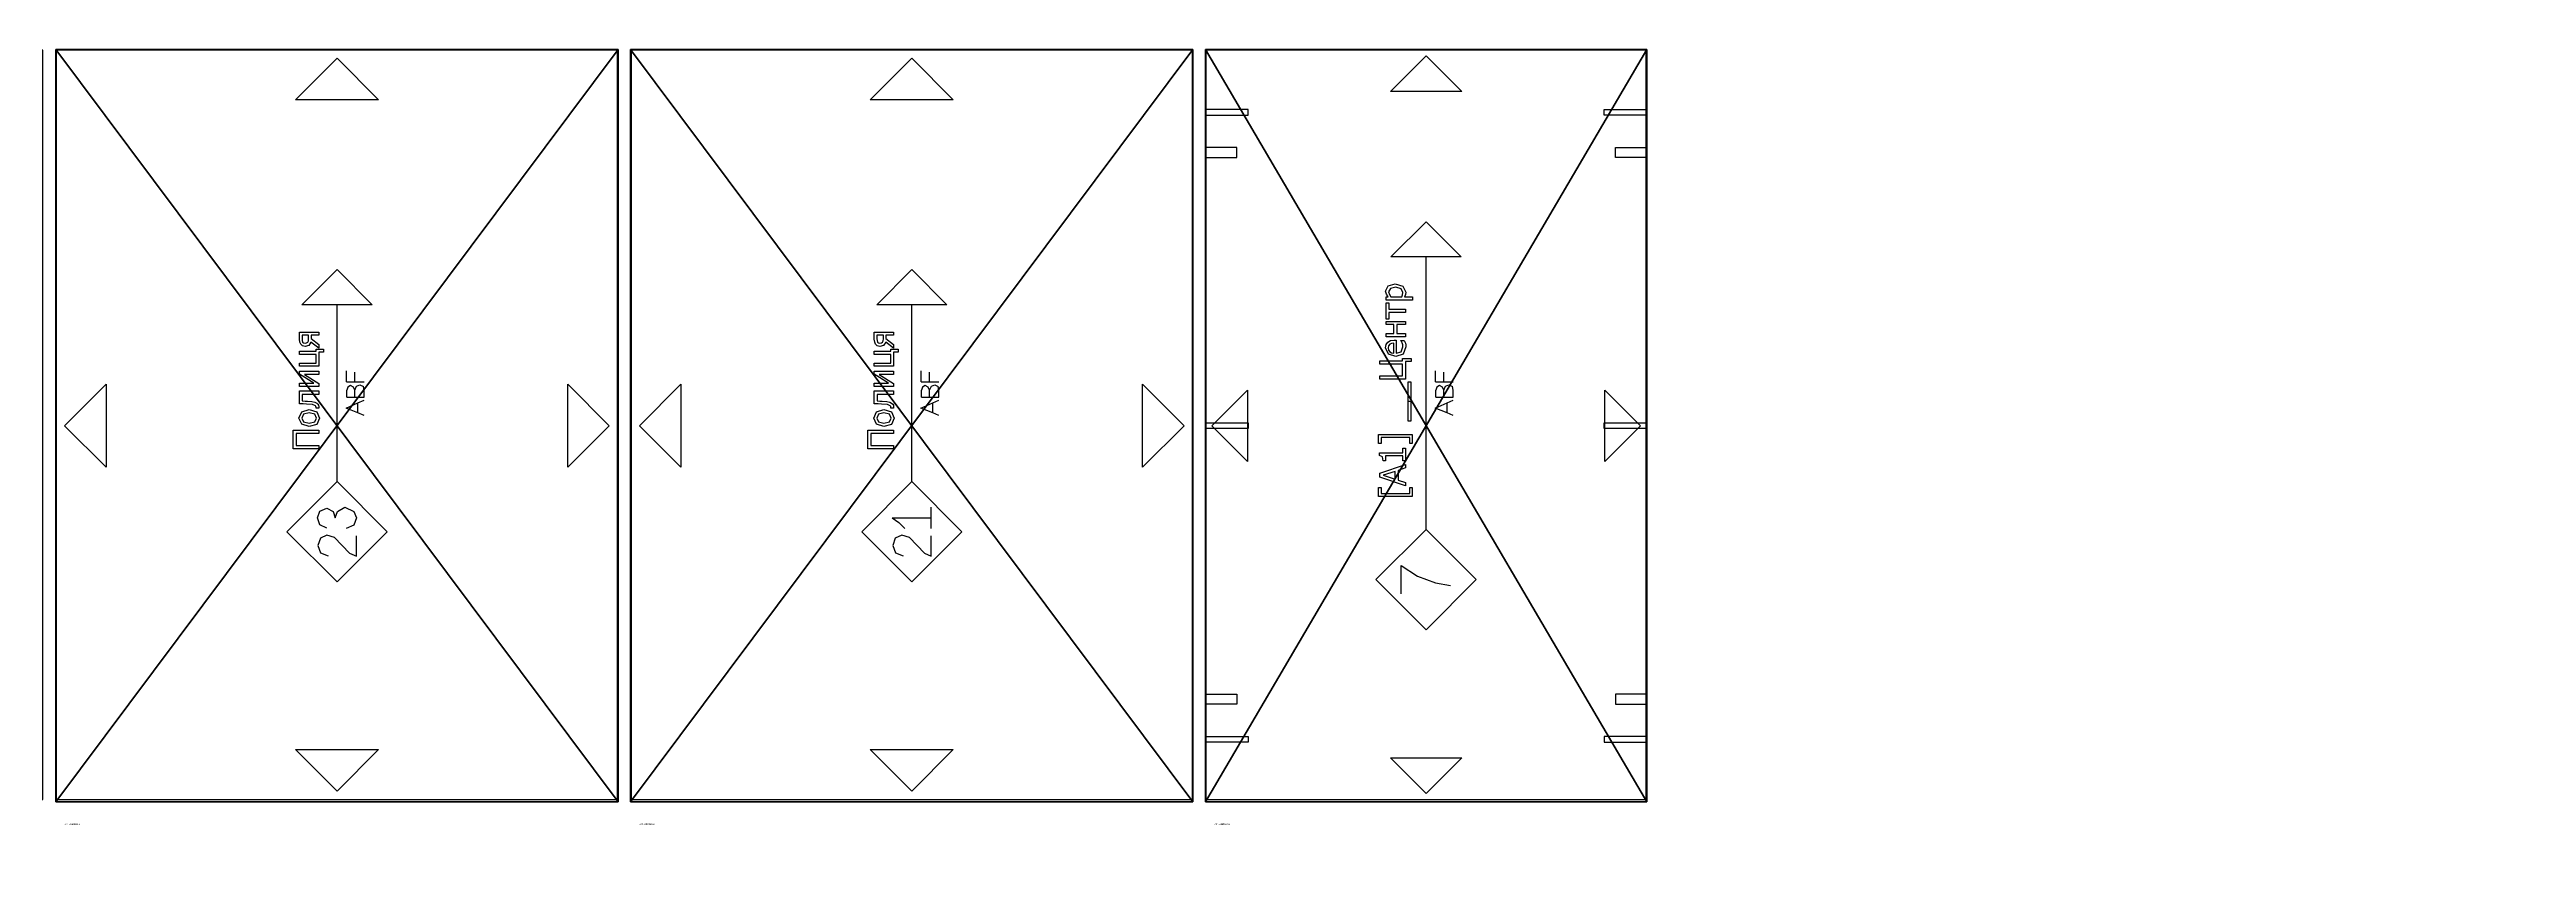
# Model space of a CAD drawing. Header units: millimetres. Extents: x -51759 to 2111, y -2740 to 2097.
# Drawn here: x -6528 to -4552, y -36 to 600 of the extents above; entities that cross this region are included whole.
import ezdxf

# ---------------------------------------------------------------- set-up
doc = ezdxf.new("R2010")
doc.units = ezdxf.units.MM
doc.header["$LTSCALE"] = 25.4
doc.layers.get('0').update_dxf_attribs({"true_color": 0xffffff})
for name, color, linetype, true_color in [('ABF_cuttingLines', 134, 'Continuous', 0x009987), ('ABF_edgeBanding', 252, 'Continuous', 0x777799), ('ABF_Label', 190, 'Continuous', 0x9900ff), ('DSIDE-4.5', 190, 'Continuous', 0x9900ff), ('DSIDE-8', 22, 'Continuous', 0xcc4400), ('Dside4.5', 134, 'Continuous', 0x009987)]:
    doc.layers.add(name, color=color, linetype=linetype, true_color=true_color)

# ---------------------------------------------------------------- blocks, each defined once
blk = doc.blocks.new('Group356#1')
at = {"layer": 'DSIDE-4.5', "color": 0, "extrusion": (0, 1, -4.99939e-16)}
blk.add_circle((0, -9), 2.25, dxfattribs=at)
at = {"layer": 'DSIDE-8', "color": 0, "extrusion": (0, 1, -4.99939e-16)}
blk.add_circle((-32, -9), 4, dxfattribs=at)
blk = doc.blocks.new('Group357#1')
at = {"layer": 'DSIDE-4.5', "color": 0}
blk.add_polyline3d([(2.25, 0, 0), (2.25, 34, 0), (-2.25, 34, 0), (-2.25, 0, 0), (2.25, 0, 0)], close=True, dxfattribs=at)
at = {"layer": 'DSIDE-8', "color": 0}
blk.add_polyline3d([(36, 0, 0), (36, 25, 0), (28, 25, 0), (28, 0, 0), (36, 0, 0)], close=True, dxfattribs=at)
blk = doc.blocks.new('Group360#1')
at = {"layer": 'DSIDE-4.5', "color": 0, "extrusion": (0, 1, -4.99939e-16)}
blk.add_circle((0, -9), 2.25, dxfattribs=at)
at = {"layer": 'DSIDE-8', "color": 0, "extrusion": (0, 1, -4.99939e-16)}
blk.add_circle((32, -9), 4, dxfattribs=at)
blk = doc.blocks.new('Group361#1')
at = {"layer": 'DSIDE-4.5', "color": 0}
blk.add_polyline3d([(-2.25, 0, 0), (-2.25, 34, 0), (2.25, 34, 0), (2.25, 0, 0), (-2.25, 0, 0)], close=True, dxfattribs=at)
at = {"layer": 'DSIDE-8', "color": 0}
blk.add_polyline3d([(-36, 0, 0), (-36, 25, 0), (-28, 25, 0), (-28, 0, 0), (-36, 0, 0)], close=True, dxfattribs=at)
blk = doc.blocks.new('Group364#1')
at = {"layer": 'DSIDE-4.5', "color": 0, "extrusion": (0, -1, 4.99939e-16)}
blk.add_circle((0, -9), 2.25, dxfattribs=at)
at = {"layer": 'DSIDE-8', "color": 0, "extrusion": (0, -1, 4.99939e-16)}
blk.add_circle((32, -9), 4, dxfattribs=at)
blk = doc.blocks.new('Group365#1')
at = {"layer": 'DSIDE-4.5', "color": 0}
blk.add_polyline3d([(2.25, 0, 0), (2.25, -34, 0), (-2.25, -34, 0), (-2.25, 0, 0), (2.25, 0, 0)], close=True, dxfattribs=at)
at = {"layer": 'DSIDE-8', "color": 0}
blk.add_polyline3d([(36, 0, 0), (36, -25, 0), (28, -25, 0), (28, 0, 0), (36, 0, 0)], close=True, dxfattribs=at)
blk = doc.blocks.new('Group368#1')
at = {"layer": 'DSIDE-4.5', "color": 0, "extrusion": (0, -1, 4.99939e-16)}
blk.add_circle((0, -9), 2.25, dxfattribs=at)
at = {"layer": 'DSIDE-8', "color": 0, "extrusion": (0, -1, 4.99939e-16)}
blk.add_circle((-32, -9), 4, dxfattribs=at)
blk = doc.blocks.new('Group369#1')
at = {"layer": 'DSIDE-4.5', "color": 0}
blk.add_polyline3d([(-2.25, 0, 0), (-2.25, -34, 0), (2.25, -34, 0), (2.25, 0, 0), (-2.25, 0, 0)], close=True, dxfattribs=at)
at = {"layer": 'DSIDE-8', "color": 0}
blk.add_polyline3d([(-36, 0, 0), (-36, -25, 0), (-28, -25, 0), (-28, 0, 0), (-36, 0, 0)], close=True, dxfattribs=at)
blk = doc.blocks.new('Group367#2')
at = {"layer": 'Dside4.5', "color": 0, "extrusion": (0, -1, 0)}
blk.add_circle((0, -9), 2.25, dxfattribs=at)
blk = doc.blocks.new('Group368#2')
at = {"layer": 'Dside4.5', "color": 0}
blk.add_polyline3d([(-2.25, 0, 0), (-2.25, 34, 0), (2.25, 34, 0), (2.25, 0, 0), (-2.25, 0, 0)], close=True, dxfattribs=at)
blk = doc.blocks.new('Group370#1')
at = {"layer": 'Dside4.5', "color": 0, "extrusion": (0, 1, 0)}
blk.add_circle((0, -9), 2.25, dxfattribs=at)
blk = doc.blocks.new('Group371#1')
at = {"layer": 'Dside4.5', "color": 0}
blk.add_polyline3d([(2.25, 0, 0), (2.25, -34, 0), (-2.25, -34, 0), (-2.25, 0, 0), (2.25, 0, 0)], close=True, dxfattribs=at)
blk = doc.blocks.new('Group612#1')
at = {"layer": 'ABF_Label', "color": 0}
for p, q in [((-85.1, 12.7), (-70.8, 12.7)), ((-70.8, 12.7), (-76.1, 4.3)), ((-35.8, 7), (-35.8, 24.1)), ((-35.8, 24.1), (-31.3, 24.1)), ((-31.3, 22.8), (-34.3, 22.8)), ((-34.3, 22.8), (-34.3, 8.3)), ((-31.3, 24.1), (-31.3, 22.8)), ((-30.5, 10.5), (-26.1, 23.5)), ((-27.6, 14.1), (-28.8, 10.5)), ((-22.6, 14.1), (-27.6, 14.1)), ((-25.1, 21.7), (-27.1, 15.6)), ((-27.1, 15.6), (-23.1, 15.6)), ((-26.1, 23.5), (-24, 23.5)), ((-23.1, 15.6), (-25.1, 21.7)), ((-24, 23.5), (-19.6, 10.5)), ((-21.4, 10.5), (-22.6, 14.1)), ((-17.7, 21.7), (-15.7, 22.1)), ((-17.7, 20.5), (-17.7, 21.7)), ((-15.3, 20.5), (-17.7, 20.5)), ((-15.7, 22.1), (-15, 23.6)), ((-15.3, 11.8), (-15.3, 20.5)), ((-15, 23.6), (-13.7, 23.6)), ((-13.7, 23.6), (-13.7, 11.8)), ((-9, 22.8), (-9, 24.1)), ((-9, 24.1), (-4.5, 24.1)), ((-6, 22.8), (-9, 22.8)), ((-6, 8.3), (-6, 22.8)), ((-4.5, 24.1), (-4.5, 7)), ((23.5, 10.5), (23.5, 23.5)), ((23.5, 23.5), (25.2, 23.5)), ((25.2, 23.5), (25.2, 12)), ((31.1, 12), (31.1, 23.5)), ((31.1, 23.5), (32.9, 23.5)), ((32.9, 23.5), (32.9, 12)), ((35, 15.3), (36.2, 19.1)), ((36.3, 11.6), (35, 15.3)), ((36.2, 19.1), (39.5, 20.5)), ((36.9, 17.5), (36.7, 16.4)), ((36.7, 16.4), (41.8, 16.4)), ((43.4, 15.2), (36.7, 15.2)), ((36.7, 15.2), (37.5, 12.6)), ((37.5, 18.4), (36.9, 17.5)), ((38.3, 19), (37.5, 18.4)), ((37.5, 12.6), (39.9, 11.7)), ((39.4, 19.2), (38.3, 19)), ((40.5, 19), (39.4, 19.2)), ((39.5, 20.5), (41.1, 20.3)), ((41.3, 18.4), (40.5, 19)), ((41.1, 20.3), (42.3, 19.4)), ((41.7, 17.6), (41.3, 18.4)), ((41.8, 16.4), (41.7, 17.6)), ((42.3, 19.4), (43.1, 18.1)), ((42.6, 12.5), (43.1, 12.9)), ((43.1, 18.1), (43.4, 16.1)), ((43.1, 12.9), (43.2, 12.9)), ((43.2, 12.9), (43.2, 11.1)), ((43.4, 16.1), (43.4, 15.2)), ((45.1, 10.5), (45.1, 20.2)), ((45.1, 20.2), (46.7, 20.2)), ((46.7, 20.2), (46.7, 16.3)), ((46.7, 16.3), (51.2, 16.3)), ((51.2, 14.9), (46.7, 14.9)), ((46.7, 14.9), (46.7, 10.5)), ((51.2, 16.3), (51.2, 20.2)), ((51.2, 20.2), (52.8, 20.2)), ((51.2, 10.5), (51.2, 14.9)), ((52.8, 20.2), (52.8, 10.5)), ((54, 18.8), (54, 20.2)), ((54, 20.2), (62.3, 20.2)), ((57.4, 18.8), (54, 18.8)), ((57.4, 10.5), (57.4, 18.8)), ((62.3, 18.8), (59, 18.8)), ((59, 18.8), (59, 10.5)), ((62.3, 20.2), (62.3, 18.8)), ((63.6, 6.9), (63.6, 20.2)), ((63.6, 20.2), (65.2, 20.2)), ((65.2, 20.2), (65.2, 19.2)), ((65.2, 19.2), (66.6, 20.1)), ((66.5, 18.6), (65.2, 17.8)), ((65.2, 17.8), (65.2, 12.3)), ((67.8, 19), (66.5, 18.6)), ((66.6, 20.1), (68.2, 20.5)), ((67.4, 11.8), (69.4, 12.7)), ((69.5, 18), (67.8, 19)), ((68.2, 20.5), (70.8, 19.2)), ((69.4, 12.7), (70.1, 15.4)), ((70.1, 15.4), (69.5, 18)), ((71.8, 15.6), (70.6, 11.7)), ((70.8, 19.2), (71.8, 15.6)), ((-76.1, 4.3), (-79.5, -4.7)), ((-52.5, 0), (85.6, 0)), ((-31.3, 7), (-35.8, 7)), ((-34.3, 8.3), (-31.3, 8.3)), ((-31.3, 8.3), (-31.3, 7)), ((-28.8, 10.5), (-30.5, 10.5)), ((-19.6, 10.5), (-21.4, 10.5)), ((-17.7, 10.5), (-17.7, 11.8)), ((-17.7, 11.8), (-15.3, 11.8)), ((-11.3, 10.5), (-17.7, 10.5)), ((-13.7, 11.8), (-11.3, 11.8)), ((-11.3, 11.8), (-11.3, 10.5)), ((-9, 7), (-9, 8.3)), ((-9, 8.3), (-6, 8.3)), ((-4.5, 7), (-9, 7)), ((2.4, 7.8), (2.4, 9)), ((2.4, 9), (12.2, 9)), ((12.2, 7.8), (2.4, 7.8)), ((12.2, 9), (12.5, 9)), ((12.2, 7.8), (12.2, 9)), ((12.2, 9), (22.3, 9)), ((12.5, 7.8), (12.2, 7.8)), ((22.3, 7.8), (12.2, 7.8)), ((12.5, 9), (12.5, 7.8)), ((22.3, 9), (22.3, 7.8)), ((32.5, 10.5), (23.5, 10.5)), ((25.2, 12), (31.1, 12)), ((32.5, 7.5), (32.5, 10.5)), ((34.1, 7.5), (32.5, 7.5)), ((32.9, 12), (34.1, 12)), ((34.1, 12), (34.1, 7.5)), ((39.9, 10.2), (36.3, 11.6)), ((39.9, 11.7), (40.9, 11.8)), ((40.9, 10.3), (39.9, 10.2)), ((40.9, 11.8), (41.9, 12.1)), ((41.8, 10.5), (40.9, 10.3)), ((42.5, 10.8), (41.8, 10.5)), ((41.9, 12.1), (42.6, 12.5)), ((43.2, 11.1), (42.5, 10.8)), ((46.7, 10.5), (45.1, 10.5)), ((52.8, 10.5), (51.2, 10.5)), ((59, 10.5), (57.4, 10.5)), ((65.2, 6.9), (63.6, 6.9)), ((65.2, 12.3), (66.3, 11.9)), ((66.4, 10.4), (65.2, 11)), ((65.2, 11), (65.2, 6.9)), ((66.3, 11.9), (67.4, 11.8)), ((67.6, 10.3), (66.4, 10.4)), ((70.6, 11.7), (67.6, 10.3)), ((-79.5, -4.7), (-80.9, -12.4)), ((5.2, -13.7), (6.5, -10.6)), ((6.5, -10.6), (8.9, -4.6)), ((6.5, -10.6), (11.6, -10.6)), ((8.9, -4.6), (11.6, -10.6)), ((11.6, -10.6), (13, -13.7)), ((14.5, -4.9), (18, -4.9)), ((14.5, -4.9), (14.5, -9)), ((14.5, -9), (14.5, -13.7)), ((14.5, -9), (18, -9)), ((19.5, -5.4), (18, -4.9)), ((18, -9), (19.6, -8.3)), ((18, -9), (20, -9.9)), ((20.3, -6.8), (19.5, -5.4)), ((19.6, -8.3), (20.3, -6.8)), ((20.7, -11.6), (19.8, -13.4)), ((20, -9.9), (20.7, -11.6)), ((22.3, -4.8), (22.3, -9)), ((22.3, -4.8), (27.8, -4.8)), ((22.3, -9), (27.1, -9)), ((22.3, -9), (22.3, -13.7)), ((14.5, -13.7), (18, -13.7)), ((18, -13.7), (19.8, -13.4))]:
    blk.add_line(p, q, dxfattribs=at)
for points in [[(-52.5, 0, 0), (-77.9, -25.4, 0), (-103.3, 0, 0), (-77.9, 25.4, 0), (-52.5, 0, 0)], [(85.6, 17.8, 0), (103.3, 0, 0), (85.6, -17.8, 0), (85.6, 17.8, 0)]]:
    blk.add_polyline3d(points, close=True, dxfattribs=at)
blk = doc.blocks.new('Group687#2')
at = {"layer": 'ABF_cuttingLines', "color": 0}
blk.add_polyline3d([(-2115.4, 635.6, 0), (-2466.6, 635.6, 0), (-2466.6, 38, 0), (-2115.4, 38, 0), (-2115.4, 635.6, 0)], close=True, dxfattribs=at)
blk = doc.blocks.new('Group688#1')
at = {"layer": 'ABF_edgeBanding', "color": 0}
for points in [[(-2291, 630.9, 0), (-2262.6, 602.5, 0), (-2319.4, 602.5, 0), (-2291, 630.9, 0)], [(-2461.9, 336, 0), (-2433.5, 364.4, 0), (-2433.5, 307.6, 0), (-2461.9, 336, 0)], [(-2120.1, 336, 0), (-2148.5, 307.6, 0), (-2148.5, 364.4, 0), (-2120.1, 336, 0)], [(-2291, 42.7, 0), (-2319.4, 71.1, 0), (-2262.6, 71.1, 0), (-2291, 42.7, 0)]]:
    blk.add_polyline3d(points, close=True, dxfattribs=at)
blk = doc.blocks.new('_____#32')
at = {"color": 0}
for p, q in [((-2467, 636), (-2467, 36)), ((-2115, 636), (-2467, 636)), ((-2115, 636, 18), (-2467, 636, 18)), ((-2467, 636, 18), (-2467, 36, 18)), ((-2115, 636), (-2467, 636)), ((-2467, 636), (-2467, 636, 18)), ((-2115, 636, 18), (-2467, 636, 18)), ((-2467, 636), (-2467, 36)), ((-2467, 636, 18), (-2467, 36, 18)), ((-2467, 636), (-2467, 636, 18)), ((-2115, 36), (-2115, 636)), ((-2115, 36, 18), (-2115, 636, 18)), ((-2115, 36), (-2115, 636)), ((-2115, 636), (-2115, 636, 18)), ((-2115, 36, 18), (-2115, 636, 18)), ((-2115, 636), (-2115, 636, 18)), ((-2467, 36), (-2115, 36)), ((-2467, 36, 18), (-2115, 36, 18)), ((-2467, 36), (-2467, 36, 18)), ((-2467, 36), (-2115, 36)), ((-2467, 36, 18), (-2115, 36, 18)), ((-2467, 36), (-2467, 36, 18)), ((-2115, 36), (-2115, 36, 18)), ((-2115, 36), (-2115, 36, 18))]:
    blk.add_line(p, q, dxfattribs=at)
ref = blk.add_blockref('Group368#1', (-2467, 586, 18), dxfattribs=dict(at, rotation=90))
ref.add_attrib('Skp_GroupInstanceName', '_ABF_sideDrill', (0, 0), dxfattribs={"height": 1})
ref = blk.add_blockref('Group369#1', (-2467, 586, 18), dxfattribs=dict(at, rotation=90))
ref.add_attrib('Skp_GroupInstanceName', '_ABF_sideDrillDepth', (0, 0), dxfattribs={"height": 1})
ref = blk.add_blockref('Group361#1', (-2115, 586, 18), dxfattribs=dict(at, rotation=90))
ref.add_attrib('Skp_GroupInstanceName', '_ABF_sideDrillDepth', (0, 0), dxfattribs={"height": 1})
ref = blk.add_blockref('Group360#1', (-2115, 586, 18), dxfattribs=dict(at, rotation=90))
ref.add_attrib('Skp_GroupInstanceName', '_ABF_sideDrill', (0, 0), dxfattribs={"height": 1})
ref = blk.add_blockref('Group370#1', (-2467, 336, 18), dxfattribs=dict(at, rotation=90))
ref.add_attrib('Skp_GroupInstanceName', '_ABF_sideDrill', (0, 0), dxfattribs={"height": 1})
ref = blk.add_blockref('Group371#1', (-2467, 336, 18), dxfattribs=dict(at, rotation=90))
ref.add_attrib('Skp_GroupInstanceName', '_ABF_sideDrillDepth', (0, 0), dxfattribs={"height": 1})
ref = blk.add_blockref('Group368#2', (-2115, 336, 18), dxfattribs=dict(at, rotation=90))
ref.add_attrib('Skp_GroupInstanceName', '_ABF_sideDrillDepth', (0, 0), dxfattribs={"height": 1})
ref = blk.add_blockref('Group367#2', (-2115, 336, 18), dxfattribs=dict(at, rotation=90))
ref.add_attrib('Skp_GroupInstanceName', '_ABF_sideDrill', (0, 0), dxfattribs={"height": 1})
ref = blk.add_blockref('Group364#1', (-2467, 86, 18), dxfattribs=dict(at, rotation=90))
ref.add_attrib('Skp_GroupInstanceName', '_ABF_sideDrill', (0, 0), dxfattribs={"height": 1})
ref = blk.add_blockref('Group365#1', (-2467, 86, 18), dxfattribs=dict(at, rotation=90))
ref.add_attrib('Skp_GroupInstanceName', '_ABF_sideDrillDepth', (0, 0), dxfattribs={"height": 1})
ref = blk.add_blockref('Group357#1', (-2115, 86, 18), dxfattribs=dict(at, rotation=90))
ref.add_attrib('Skp_GroupInstanceName', '_ABF_sideDrillDepth', (0, 0), dxfattribs={"height": 1})
ref = blk.add_blockref('Group356#1', (-2115, 86, 18), dxfattribs=dict(at, rotation=90))
ref.add_attrib('Skp_GroupInstanceName', '_ABF_sideDrill', (0, 0), dxfattribs={"height": 1})
at = {"layer": 'ABF_cuttingLines', "color": 0}
ref = blk.add_blockref('Group687#2', (0, 0, 18), dxfattribs=at)
ref.add_attrib('Skp_GroupInstanceName', '_ABF_cuttingLines', (0, 0), dxfattribs={"layer": '0', "height": 1})
at = {"layer": 'ABF_edgeBanding', "color": 0}
ref = blk.add_blockref('Group688#1', (0, 0, 18), dxfattribs=at)
ref.add_attrib('Skp_GroupInstanceName', '_ABF_edgeBanding', (0, 0), dxfattribs={"layer": '0', "height": 1})
at = {"layer": 'ABF_Label', "color": 0}
ref = blk.add_blockref('Group612#1', (-2291, 336, 18), dxfattribs=dict(at, xscale=1.574803149606299, yscale=1.574803149606299, rotation=90))
ref.add_attrib('Skp_GroupInstanceName', '_ABF_Label', (0, 0), dxfattribs={"layer": '0', "height": 1})
at = {"color": 0}
mesh = blk.add_polyface(dxfattribs=at)
corners = [(-2115, 636), (-2467, 36), (-2467, 636), (-2115, 36)]
mesh.append_faces([[corners[k] for k in face] for face in [(0, 1, 2), (1, 0, 3)]], dxfattribs={"vtx0": -1, "color": 0})
at = {"color": 7, "true_color": 0xffffff}
mesh = blk.add_polyface(dxfattribs=at)
corners = [(-2115, 36, 18), (-2467, 636, 18), (-2467, 36, 18), (-2115, 636, 18)]
mesh.append_faces([[corners[k] for k in face] for face in [(0, 1, 2), (1, 0, 3)]], dxfattribs={"vtx0": -1, "color": 7})
at = {"color": 0}
mesh = blk.add_polyface(dxfattribs=at)
corners = [(-2467, 636, 18), (-2115, 636), (-2467, 636), (-2115, 636, 18)]
mesh.append_faces([[corners[k] for k in face] for face in [(0, 1, 2), (1, 0, 3)]], dxfattribs={"vtx0": -1, "color": 0})
mesh = blk.add_polyface(dxfattribs=at)
corners = [(-2467, 636, 18), (-2467, 36), (-2467, 36, 18), (-2467, 636)]
mesh.append_faces([[corners[k] for k in face] for face in [(0, 1, 2), (1, 0, 3)]], dxfattribs={"vtx0": -1, "color": 0})
mesh = blk.add_polyface(dxfattribs=at)
corners = [(-2115, 636), (-2115, 36, 18), (-2115, 36), (-2115, 636, 18)]
mesh.append_faces([[corners[k] for k in face] for face in [(0, 1, 2), (1, 0, 3)]], dxfattribs={"vtx0": -1, "color": 0})
mesh = blk.add_polyface(dxfattribs=at)
corners = [(-2115, 36, 18), (-2467, 36), (-2115, 36), (-2467, 36, 18)]
mesh.append_faces([[corners[k] for k in face] for face in [(0, 1, 2), (1, 0, 3)]], dxfattribs={"vtx0": -1, "color": 0})
blk = doc.blocks.new('Group656#2')
at = {"layer": 'ABF_Label', "color": 0}
for p, q in [((-11.7, 9.2), (-11.7, 22.2)), ((-11.7, 22.2), (-2.3, 22.2)), ((-4, 20.7), (-10, 20.7)), ((-10, 20.7), (-10, 9.2)), ((-4, 9.2), (-4, 20.7)), ((-2.3, 22.2), (-2.3, 9.2)), ((-0.4, 14.1), (0.8, 17.9)), ((0.7, 10.3), (-0.4, 14.1)), ((0.8, 17.9), (3.9, 19.3)), ((2, 16.9), (1.3, 14.1)), ((1.3, 14.1), (2, 11.3)), ((3.9, 17.8), (2, 16.9)), ((3.9, 19.3), (7.1, 17.9)), ((5.9, 16.9), (3.9, 17.8)), ((6.6, 14.1), (5.9, 16.9)), ((5.9, 11.3), (6.6, 14.1)), ((7.1, 17.9), (8.3, 14.1)), ((8.3, 14.1), (7.1, 10.3)), ((10.7, 12.4), (11, 15.4)), ((11, 15.4), (11.1, 17.1)), ((11.1, 17.1), (11.1, 19)), ((11.1, 19), (17.6, 19)), ((12.3, 12.7), (12, 11.2)), ((12.5, 15), (12.3, 12.7)), ((12.6, 17.6), (12.5, 16.2)), ((12.5, 16.2), (12.5, 15)), ((15.9, 17.6), (12.6, 17.6)), ((15.9, 9.2), (15.9, 17.6)), ((17.6, 19), (17.6, 9.2)), ((19.9, 9.2), (19.9, 19)), ((19.9, 19), (21.6, 19)), ((26, 16.5), (21.4, 9.2)), ((21.6, 19), (21.6, 11.8)), ((21.6, 11.8), (26.1, 19)), ((26, 9.2), (26, 16.5)), ((26.1, 19), (27.7, 19)), ((27.7, 19), (27.7, 9.2)), ((30.1, 9.2), (30.1, 19)), ((30.1, 19), (31.7, 19)), ((31.7, 19), (31.7, 10.6)), ((36.1, 10.6), (36.1, 19)), ((36.1, 19), (37.7, 19)), ((37.7, 19), (37.7, 10.6)), ((39.3, 9.2), (42.4, 13.2)), ((40.1, 16.2), (40.4, 17.5)), ((40.7, 14.3), (40.1, 16.2)), ((40.4, 17.5), (41.3, 18.4)), ((42.4, 13.2), (40.7, 14.3)), ((44.1, 13.1), (41.2, 9.2)), ((41.3, 18.4), (42.4, 18.8)), ((42, 16.9), (41.8, 16.2)), ((41.8, 16.2), (41.9, 15.4)), ((41.9, 15.4), (42.3, 14.8)), ((42.4, 17.4), (42, 16.9)), ((42.3, 14.8), (43, 14.5)), ((42.4, 18.8), (43.9, 19)), ((43.1, 17.6), (42.4, 17.4)), ((43, 14.5), (44, 14.4)), ((44, 17.7), (43.1, 17.6)), ((43.9, 19), (47.4, 19)), ((45.8, 17.7), (44, 17.7)), ((44, 14.4), (45.8, 14.4)), ((45.8, 13.1), (44.1, 13.1)), ((45.8, 14.4), (45.8, 17.7)), ((45.8, 9.2), (45.8, 13.1)), ((47.4, 19), (47.4, 9.2)), ((-64.3, 8.3), (-65.8, 4.4)), ((-56.6, 1.2), (-64.6, -6.4)), ((-60.6, 9.7), (-64.3, 8.3)), ((-57, 8.4), (-60.6, 9.7)), ((-55.4, 5.1), (-57, 8.4)), ((-56.6, 1.2), (-55.4, 5.1)), ((-49, 6.5), (-52.1, 3.5)), ((-46.7, 10), (-49, 6.5)), ((-46.7, 10), (-46.7, -9.8)), ((-28.3, 0), (61.3, 0)), ((-10, 9.2), (-11.7, 9.2)), ((-2.3, 9.2), (-4, 9.2)), ((3.9, 8.9), (0.7, 10.3)), ((2, 11.3), (3.9, 10.4)), ((3.9, 10.4), (5.9, 11.3)), ((7.1, 10.3), (3.9, 8.9)), ((8.9, 9.2), (8.9, 10.6)), ((8.9, 10.6), (9, 10.6)), ((9.2, 9.2), (8.9, 9.2)), ((9, 10.6), (9.1, 10.6)), ((9.1, 10.6), (9.3, 10.6)), ((9.6, 9.2), (9.2, 9.2)), ((9.3, 10.6), (9.7, 10.7)), ((10.4, 9.3), (9.6, 9.2)), ((9.7, 10.7), (10.1, 10.9)), ((10.1, 10.9), (10.7, 12.4)), ((11, 9.7), (10.4, 9.3)), ((11.5, 10.3), (11, 9.7)), ((12, 11.2), (11.5, 10.3)), ((17.6, 9.2), (15.9, 9.2)), ((21.4, 9.2), (19.9, 9.2)), ((27.7, 9.2), (26, 9.2)), ((37.2, 9.2), (30.1, 9.2)), ((31.7, 10.6), (36.1, 10.6)), ((37.2, 6.9), (37.2, 9.2)), ((38.7, 6.9), (37.2, 6.9)), ((37.7, 10.6), (38.7, 10.6)), ((38.7, 10.6), (38.7, 6.9)), ((41.2, 9.2), (39.3, 9.2)), ((47.4, 9.2), (45.8, 9.2)), ((-64.6, -6.4), (-66.1, -9.8)), ((-66.1, -9.8), (-55.7, -9.8)), ((-52.1, -9.8), (-46.7, -9.8)), ((-46.7, -9.8), (-41.2, -9.8)), ((5.2, -13.7), (6.5, -10.6)), ((6.5, -10.6), (8.9, -4.6)), ((6.5, -10.6), (11.6, -10.6)), ((8.9, -4.6), (11.6, -10.6)), ((11.6, -10.6), (13, -13.7)), ((14.5, -4.9), (18, -4.9)), ((14.5, -4.9), (14.5, -9)), ((14.5, -9), (14.5, -13.7)), ((14.5, -9), (18, -9)), ((19.5, -5.4), (18, -4.9)), ((18, -9), (19.6, -8.3)), ((18, -9), (20, -9.9)), ((20.3, -6.8), (19.5, -5.4)), ((19.6, -8.3), (20.3, -6.8)), ((20.7, -11.6), (19.8, -13.4)), ((20, -9.9), (20.7, -11.6)), ((22.3, -4.8), (22.3, -9)), ((22.3, -4.8), (27.8, -4.8)), ((22.3, -9), (27.1, -9)), ((22.3, -9), (22.3, -13.7)), ((14.5, -13.7), (18, -13.7)), ((18, -13.7), (19.8, -13.4))]:
    blk.add_line(p, q, dxfattribs=at)
for points in [[(-28.3, 0, 0), (-53.7, -25.4, 0), (-79.1, 0, 0), (-53.7, 25.4, 0), (-28.3, 0, 0)], [(61.3, 17.8, 0), (79.1, 0, 0), (61.3, -17.8, 0), (61.3, 17.8, 0)]]:
    blk.add_polyline3d(points, close=True, dxfattribs=at)
blk = doc.blocks.new('Group689#1')
at = {"layer": 'ABF_cuttingLines', "color": 0}
blk.add_polyline3d([(-17.4, 617.6, 0), (-465.1, 617.6, 0), (-465.1, 20, 0), (-17.4, 20, 0), (-17.4, 617.6, 0)], close=True, dxfattribs=at)
blk = doc.blocks.new('Group690#1')
at = {"layer": 'ABF_edgeBanding', "color": 0}
for points in [[(-241.2, 611, 0), (-208.1, 577.9, 0), (-274.4, 577.9, 0), (-241.2, 611, 0)], [(-458.5, 318, 0), (-425.4, 351.1, 0), (-425.4, 284.9, 0), (-458.5, 318, 0)], [(-24, 318, 0), (-57.1, 284.9, 0), (-57.1, 351.1, 0), (-24, 318, 0)], [(-241.2, 26.6, 0), (-274.4, 59.7, 0), (-208.1, 59.7, 0), (-241.2, 26.6, 0)]]:
    blk.add_polyline3d(points, close=True, dxfattribs=at)
blk = doc.blocks.new('______#16')
at = {"color": 0}
for p, q in [((-17, 618), (-465.5, 618)), ((-465.5, 618), (-465.5, 618, 18)), ((-17, 618, 18), (-465.5, 618, 18)), ((-465.5, 618, 18), (-465.5, 18, 18)), ((-465.5, 618), (-465.5, 618, 18)), ((-465.5, 618), (-465.5, 18)), ((-465.5, 618), (-465.5, 18)), ((-17, 618), (-465.5, 618)), ((-17, 618, 18), (-465.5, 618, 18)), ((-465.5, 618, 18), (-465.5, 18, 18)), ((-17, 618), (-17, 618, 18)), ((-17, 18), (-17, 618)), ((-17, 18, 18), (-17, 618, 18)), ((-17, 618), (-17, 618, 18)), ((-17, 18, 18), (-17, 618, 18)), ((-17, 18), (-17, 618)), ((-465.5, 18), (-465.5, 18, 18)), ((-465.5, 18), (-17, 18)), ((-465.5, 18, 18), (-17, 18, 18)), ((-465.5, 18), (-465.5, 18, 18)), ((-465.5, 18), (-17, 18)), ((-465.5, 18, 18), (-17, 18, 18)), ((-17, 18), (-17, 18, 18)), ((-17, 18), (-17, 18, 18))]:
    blk.add_line(p, q, dxfattribs=at)
at = {"layer": 'ABF_cuttingLines', "color": 0}
ref = blk.add_blockref('Group689#1', (0, 0, 18), dxfattribs=at)
ref.add_attrib('Skp_GroupInstanceName', '_ABF_cuttingLines', (0, 0), dxfattribs={"layer": '0', "height": 1})
at = {"layer": 'ABF_edgeBanding', "color": 0}
ref = blk.add_blockref('Group690#1', (0, 0, 18), dxfattribs=at)
ref.add_attrib('Skp_GroupInstanceName', '_ABF_edgeBanding', (0, 0), dxfattribs={"layer": '0', "height": 1})
at = {"layer": 'ABF_Label', "color": 0}
ref = blk.add_blockref('Group656#2', (-241.2, 318, 18), dxfattribs=dict(at, xscale=1.574803149606299, yscale=1.574803149606299, rotation=90))
ref.add_attrib('Skp_GroupInstanceName', '_ABF_Label', (0, 0), dxfattribs={"layer": '0', "height": 1})
at = {"color": 96, "true_color": 0x008000}
mesh = blk.add_polyface(dxfattribs=at)
corners = [(-465.5, 618, 18), (-17, 618), (-465.5, 618), (-17, 618, 18)]
mesh.append_faces([[corners[k] for k in face] for face in [(0, 1, 2), (1, 0, 3)]], dxfattribs={"vtx0": -1, "color": 96})
mesh = blk.add_polyface(dxfattribs=at)
corners = [(-465.5, 618, 18), (-465.5, 18), (-465.5, 18, 18), (-465.5, 618)]
mesh.append_faces([[corners[k] for k in face] for face in [(0, 1, 2), (1, 0, 3)]], dxfattribs={"vtx0": -1, "color": 96})
at = {"color": 0}
mesh = blk.add_polyface(dxfattribs=at)
corners = [(-17, 618), (-465.5, 18), (-465.5, 618), (-17, 18)]
mesh.append_faces([[corners[k] for k in face] for face in [(0, 1, 2), (1, 0, 3)]], dxfattribs={"vtx0": -1, "color": 0})
at = {"color": 7, "true_color": 0xffffff}
mesh = blk.add_polyface(dxfattribs=at)
corners = [(-17, 18, 18), (-465.5, 618, 18), (-465.5, 18, 18), (-17, 618, 18)]
mesh.append_faces([[corners[k] for k in face] for face in [(0, 1, 2), (1, 0, 3)]], dxfattribs={"vtx0": -1, "color": 7})
at = {"color": 96, "true_color": 0x008000}
mesh = blk.add_polyface(dxfattribs=at)
corners = [(-17, 618), (-17, 18, 18), (-17, 18), (-17, 618, 18)]
mesh.append_faces([[corners[k] for k in face] for face in [(0, 1, 2), (1, 0, 3)]], dxfattribs={"vtx0": -1, "color": 96})
at = {"color": 216, "true_color": 0x800080}
mesh = blk.add_polyface(dxfattribs=at)
corners = [(-17, 18, 18), (-465.5, 18), (-17, 18), (-465.5, 18, 18)]
mesh.append_faces([[corners[k] for k in face] for face in [(0, 1, 2), (1, 0, 3)]], dxfattribs={"vtx0": -1, "color": 216})
blk = doc.blocks.new('Group666#2')
at = {"layer": 'ABF_Label', "color": 0}
for p, q in [((-11.7, 9.2), (-11.7, 22.2)), ((-11.7, 22.2), (-2.3, 22.2)), ((-4, 20.7), (-10, 20.7)), ((-10, 20.7), (-10, 9.2)), ((-4, 9.2), (-4, 20.7)), ((-2.3, 22.2), (-2.3, 9.2)), ((-0.4, 14.1), (0.8, 17.9)), ((0.7, 10.3), (-0.4, 14.1)), ((0.8, 17.9), (3.9, 19.3)), ((2, 16.9), (1.3, 14.1)), ((1.3, 14.1), (2, 11.3)), ((3.9, 17.8), (2, 16.9)), ((3.9, 19.3), (7.1, 17.9)), ((5.9, 16.9), (3.9, 17.8)), ((6.6, 14.1), (5.9, 16.9)), ((5.9, 11.3), (6.6, 14.1)), ((7.1, 17.9), (8.3, 14.1)), ((8.3, 14.1), (7.1, 10.3)), ((10.7, 12.4), (11, 15.4)), ((11, 15.4), (11.1, 17.1)), ((11.1, 17.1), (11.1, 19)), ((11.1, 19), (17.6, 19)), ((12.3, 12.7), (12, 11.2)), ((12.5, 15), (12.3, 12.7)), ((12.6, 17.6), (12.5, 16.2)), ((12.5, 16.2), (12.5, 15)), ((15.9, 17.6), (12.6, 17.6)), ((15.9, 9.2), (15.9, 17.6)), ((17.6, 19), (17.6, 9.2)), ((19.9, 9.2), (19.9, 19)), ((19.9, 19), (21.6, 19)), ((26, 16.5), (21.4, 9.2)), ((21.6, 19), (21.6, 11.8)), ((21.6, 11.8), (26.1, 19)), ((26, 9.2), (26, 16.5)), ((26.1, 19), (27.7, 19)), ((27.7, 19), (27.7, 9.2)), ((30.1, 9.2), (30.1, 19)), ((30.1, 19), (31.7, 19)), ((31.7, 19), (31.7, 10.6)), ((36.1, 10.6), (36.1, 19)), ((36.1, 19), (37.7, 19)), ((37.7, 19), (37.7, 10.6)), ((39.3, 9.2), (42.4, 13.2)), ((40.1, 16.2), (40.4, 17.5)), ((40.7, 14.3), (40.1, 16.2)), ((40.4, 17.5), (41.3, 18.4)), ((42.4, 13.2), (40.7, 14.3)), ((44.1, 13.1), (41.2, 9.2)), ((41.3, 18.4), (42.4, 18.8)), ((42, 16.9), (41.8, 16.2)), ((41.8, 16.2), (41.9, 15.4)), ((41.9, 15.4), (42.3, 14.8)), ((42.4, 17.4), (42, 16.9)), ((42.3, 14.8), (43, 14.5)), ((42.4, 18.8), (43.9, 19)), ((43.1, 17.6), (42.4, 17.4)), ((43, 14.5), (44, 14.4)), ((44, 17.7), (43.1, 17.6)), ((43.9, 19), (47.4, 19)), ((45.8, 17.7), (44, 17.7)), ((44, 14.4), (45.8, 14.4)), ((45.8, 13.1), (44.1, 13.1)), ((45.8, 14.4), (45.8, 17.7)), ((45.8, 9.2), (45.8, 13.1)), ((47.4, 19), (47.4, 9.2)), ((-64.3, 8.3), (-65.8, 4.4)), ((-56.6, 1.2), (-64.6, -6.4)), ((-60.6, 9.7), (-64.3, 8.3)), ((-57, 8.3), (-60.6, 9.7)), ((-55.4, 5.1), (-57, 8.3)), ((-56.6, 1.2), (-55.4, 5.1)), ((-51.9, 5.2), (-50.1, 8.7)), ((-50.1, 8.7), (-46.7, 9.9)), ((-46.7, 9.9), (-43.2, 8.7)), ((-43.4, 2), (-46.7, 0.9)), ((-46.7, 0.9), (-43.4, -0.3)), ((-41.8, 5.2), (-43.4, 2)), ((-43.2, 8.7), (-41.8, 5.2)), ((-28.3, 0), (61.3, 0)), ((-10, 9.2), (-11.7, 9.2)), ((-2.3, 9.2), (-4, 9.2)), ((3.9, 8.9), (0.7, 10.3)), ((2, 11.3), (3.9, 10.4)), ((3.9, 10.4), (5.9, 11.3)), ((7.1, 10.3), (3.9, 8.9)), ((8.9, 9.2), (8.9, 10.6)), ((8.9, 10.6), (9, 10.6)), ((9.2, 9.2), (8.9, 9.2)), ((9, 10.6), (9.1, 10.6)), ((9.1, 10.6), (9.3, 10.6)), ((9.6, 9.2), (9.2, 9.2)), ((9.3, 10.6), (9.7, 10.7)), ((10.4, 9.3), (9.6, 9.2)), ((9.7, 10.7), (10.1, 10.9)), ((10.1, 10.9), (10.7, 12.4)), ((11, 9.7), (10.4, 9.3)), ((11.5, 10.3), (11, 9.7)), ((12, 11.2), (11.5, 10.3)), ((17.6, 9.2), (15.9, 9.2)), ((21.4, 9.2), (19.9, 9.2)), ((27.7, 9.2), (26, 9.2)), ((37.2, 9.2), (30.1, 9.2)), ((31.7, 10.6), (36.1, 10.6)), ((37.2, 6.9), (37.2, 9.2)), ((38.7, 6.9), (37.2, 6.9)), ((37.7, 10.6), (38.7, 10.6)), ((38.7, 10.6), (38.7, 6.9)), ((41.2, 9.2), (39.3, 9.2)), ((47.4, 9.2), (45.8, 9.2)), ((-64.6, -6.4), (-66.1, -9.8)), ((-66.1, -9.8), (-55.7, -9.8)), ((-50.3, -8.5), (-52.1, -4.6)), ((-46.7, -9.8), (-50.3, -8.5)), ((-43.4, -8.5), (-46.7, -9.8)), ((-43.4, -0.3), (-41.2, -4)), ((-41.2, -4), (-43.4, -8.5)), ((5.2, -13.7), (6.5, -10.6)), ((6.5, -10.6), (8.9, -4.6)), ((6.5, -10.6), (11.6, -10.6)), ((8.9, -4.6), (11.6, -10.6)), ((11.6, -10.6), (13, -13.7)), ((14.5, -4.9), (18, -4.9)), ((14.5, -4.9), (14.5, -9)), ((14.5, -9), (14.5, -13.7)), ((14.5, -9), (18, -9)), ((19.5, -5.4), (18, -4.9)), ((18, -9), (19.6, -8.3)), ((18, -9), (20, -9.9)), ((20.3, -6.8), (19.5, -5.4)), ((19.6, -8.3), (20.3, -6.8)), ((20.7, -11.6), (19.8, -13.4)), ((20, -9.9), (20.7, -11.6)), ((22.3, -4.8), (22.3, -9)), ((22.3, -4.8), (27.8, -4.8)), ((22.3, -9), (27.1, -9)), ((22.3, -9), (22.3, -13.7)), ((14.5, -13.7), (18, -13.7)), ((18, -13.7), (19.8, -13.4))]:
    blk.add_line(p, q, dxfattribs=at)
for points in [[(-28.3, 0, 0), (-53.7, -25.4, 0), (-79.1, 0, 0), (-53.7, 25.4, 0), (-28.3, 0, 0)], [(61.3, 17.8, 0), (79.1, 0, 0), (61.3, -17.8, 0), (61.3, 17.8, 0)]]:
    blk.add_polyline3d(points, close=True, dxfattribs=at)
blk = doc.blocks.new('Group691#1')
at = {"layer": 'ABF_cuttingLines', "color": 0}
blk.add_polyline3d([(-17.4, 617.6, 0), (-465.1, 617.6, 0), (-465.1, 20, 0), (-17.4, 20, 0), (-17.4, 617.6, 0)], close=True, dxfattribs=at)
blk = doc.blocks.new('Group692#1')
at = {"layer": 'ABF_edgeBanding', "color": 0}
for points in [[(-241.2, 611, 0), (-208.1, 577.9, 0), (-274.4, 577.9, 0), (-241.2, 611, 0)], [(-458.5, 318, 0), (-425.4, 351.1, 0), (-425.4, 284.9, 0), (-458.5, 318, 0)], [(-24, 318, 0), (-57.1, 284.9, 0), (-57.1, 351.1, 0), (-24, 318, 0)], [(-241.2, 26.6, 0), (-274.4, 59.7, 0), (-208.1, 59.7, 0), (-241.2, 26.6, 0)]]:
    blk.add_polyline3d(points, close=True, dxfattribs=at)
blk = doc.blocks.new('______#17')
at = {"color": 0}
for p, q in [((-17, 618), (-465.5, 618)), ((-465.5, 618), (-465.5, 618, 18)), ((-17, 618, 18), (-465.5, 618, 18)), ((-465.5, 618, 18), (-465.5, 18, 18)), ((-465.5, 618), (-465.5, 618, 18)), ((-465.5, 618), (-465.5, 18)), ((-465.5, 618), (-465.5, 18)), ((-17, 618), (-465.5, 618)), ((-17, 618, 18), (-465.5, 618, 18)), ((-465.5, 618, 18), (-465.5, 18, 18)), ((-17, 618), (-17, 618, 18)), ((-17, 18), (-17, 618)), ((-17, 18, 18), (-17, 618, 18)), ((-17, 618), (-17, 618, 18)), ((-17, 18, 18), (-17, 618, 18)), ((-17, 18), (-17, 618)), ((-465.5, 18), (-465.5, 18, 18)), ((-465.5, 18), (-17, 18)), ((-465.5, 18, 18), (-17, 18, 18)), ((-465.5, 18), (-465.5, 18, 18)), ((-465.5, 18), (-17, 18)), ((-465.5, 18, 18), (-17, 18, 18)), ((-17, 18), (-17, 18, 18)), ((-17, 18), (-17, 18, 18))]:
    blk.add_line(p, q, dxfattribs=at)
at = {"layer": 'ABF_cuttingLines', "color": 0}
ref = blk.add_blockref('Group691#1', (0, 0, 18), dxfattribs=at)
ref.add_attrib('Skp_GroupInstanceName', '_ABF_cuttingLines', (0, 0), dxfattribs={"layer": '0', "height": 1})
at = {"layer": 'ABF_edgeBanding', "color": 0}
ref = blk.add_blockref('Group692#1', (0, 0, 18), dxfattribs=at)
ref.add_attrib('Skp_GroupInstanceName', '_ABF_edgeBanding', (0, 0), dxfattribs={"layer": '0', "height": 1})
at = {"layer": 'ABF_Label', "color": 0}
ref = blk.add_blockref('Group666#2', (-241.2, 318, 18), dxfattribs=dict(at, xscale=1.574803149606299, yscale=1.574803149606299, rotation=90))
ref.add_attrib('Skp_GroupInstanceName', '_ABF_Label', (0, 0), dxfattribs={"layer": '0', "height": 1})
at = {"color": 96, "true_color": 0x008000}
mesh = blk.add_polyface(dxfattribs=at)
corners = [(-465.5, 618, 18), (-17, 618), (-465.5, 618), (-17, 618, 18)]
mesh.append_faces([[corners[k] for k in face] for face in [(0, 1, 2), (1, 0, 3)]], dxfattribs={"vtx0": -1, "color": 96})
mesh = blk.add_polyface(dxfattribs=at)
corners = [(-465.5, 618, 18), (-465.5, 18), (-465.5, 18, 18), (-465.5, 618)]
mesh.append_faces([[corners[k] for k in face] for face in [(0, 1, 2), (1, 0, 3)]], dxfattribs={"vtx0": -1, "color": 96})
at = {"color": 0}
mesh = blk.add_polyface(dxfattribs=at)
corners = [(-17, 618), (-465.5, 18), (-465.5, 618), (-17, 18)]
mesh.append_faces([[corners[k] for k in face] for face in [(0, 1, 2), (1, 0, 3)]], dxfattribs={"vtx0": -1, "color": 0})
at = {"color": 7, "true_color": 0xffffff}
mesh = blk.add_polyface(dxfattribs=at)
corners = [(-17, 18, 18), (-465.5, 618, 18), (-465.5, 18, 18), (-17, 618, 18)]
mesh.append_faces([[corners[k] for k in face] for face in [(0, 1, 2), (1, 0, 3)]], dxfattribs={"vtx0": -1, "color": 7})
at = {"color": 96, "true_color": 0x008000}
mesh = blk.add_polyface(dxfattribs=at)
corners = [(-17, 618), (-17, 18, 18), (-17, 18), (-17, 618, 18)]
mesh.append_faces([[corners[k] for k in face] for face in [(0, 1, 2), (1, 0, 3)]], dxfattribs={"vtx0": -1, "color": 96})
at = {"color": 216, "true_color": 0x800080}
mesh = blk.add_polyface(dxfattribs=at)
corners = [(-17, 18, 18), (-465.5, 18), (-17, 18), (-465.5, 18, 18)]
mesh.append_faces([[corners[k] for k in face] for face in [(0, 1, 2), (1, 0, 3)]], dxfattribs={"vtx0": -1, "color": 216})
blk = doc.blocks.new('Group672#2')
at = {"layer": 'ABF_Label', "color": 0}
for p, q in [((-11.7, 9.2), (-11.7, 22.2)), ((-11.7, 22.2), (-2.3, 22.2)), ((-4, 20.7), (-10, 20.7)), ((-10, 20.7), (-10, 9.2)), ((-4, 9.2), (-4, 20.7)), ((-2.3, 22.2), (-2.3, 9.2)), ((-0.4, 14.1), (0.8, 17.9)), ((0.7, 10.3), (-0.4, 14.1)), ((0.8, 17.9), (3.9, 19.3)), ((2, 16.9), (1.3, 14.1)), ((1.3, 14.1), (2, 11.3)), ((3.9, 17.8), (2, 16.9)), ((3.9, 19.3), (7.1, 17.9)), ((5.9, 16.9), (3.9, 17.8)), ((6.6, 14.1), (5.9, 16.9)), ((5.9, 11.3), (6.6, 14.1)), ((7.1, 17.9), (8.3, 14.1)), ((8.3, 14.1), (7.1, 10.3)), ((10.7, 12.4), (11, 15.4)), ((11, 15.4), (11.1, 17.1)), ((11.1, 17.1), (11.1, 19)), ((11.1, 19), (17.6, 19)), ((12.3, 12.7), (12, 11.2)), ((12.5, 15), (12.3, 12.7)), ((12.6, 17.6), (12.5, 16.2)), ((12.5, 16.2), (12.5, 15)), ((15.9, 17.6), (12.6, 17.6)), ((15.9, 9.2), (15.9, 17.6)), ((17.6, 19), (17.6, 9.2)), ((19.9, 9.2), (19.9, 19)), ((19.9, 19), (21.6, 19)), ((26, 16.5), (21.4, 9.2)), ((21.6, 19), (21.6, 11.8)), ((21.6, 11.8), (26.1, 19)), ((26, 9.2), (26, 16.5)), ((26.1, 19), (27.7, 19)), ((27.7, 19), (27.7, 9.2)), ((30.1, 9.2), (30.1, 19)), ((30.1, 19), (31.7, 19)), ((31.7, 19), (31.7, 10.6)), ((36.1, 10.6), (36.1, 19)), ((36.1, 19), (37.7, 19)), ((37.7, 19), (37.7, 10.6)), ((39.3, 9.2), (42.4, 13.2)), ((40.1, 16.2), (40.4, 17.5)), ((40.7, 14.3), (40.1, 16.2)), ((40.4, 17.5), (41.3, 18.4)), ((42.4, 13.2), (40.7, 14.3)), ((44.1, 13.1), (41.2, 9.2)), ((41.3, 18.4), (42.4, 18.8)), ((42, 16.9), (41.8, 16.2)), ((41.8, 16.2), (41.9, 15.4)), ((41.9, 15.4), (42.3, 14.8)), ((42.4, 17.4), (42, 16.9)), ((42.3, 14.8), (43, 14.5)), ((42.4, 18.8), (43.9, 19)), ((43.1, 17.6), (42.4, 17.4)), ((43, 14.5), (44, 14.4)), ((44, 17.7), (43.1, 17.6)), ((43.9, 19), (47.4, 19)), ((45.8, 17.7), (44, 17.7)), ((44, 14.4), (45.8, 14.4)), ((45.8, 13.1), (44.1, 13.1)), ((45.8, 14.4), (45.8, 17.7)), ((45.8, 9.2), (45.8, 13.1)), ((47.4, 19), (47.4, 9.2)), ((-64.5, 7.7), (-65.8, 4.1)), ((-57.3, 1.1), (-64.7, -6)), ((-61, 9), (-64.5, 7.7)), ((-57.7, 7.8), (-61, 9)), ((-56.1, 4.7), (-57.7, 7.8)), ((-57.3, 1.1), (-56.1, 4.7)), ((-53.1, -3.8), (-44.2, 9.2)), ((-44.2, 9.2), (-44.2, -3.8)), ((-28.3, 0), (61.3, 0)), ((-10, 9.2), (-11.7, 9.2)), ((-2.3, 9.2), (-4, 9.2)), ((3.9, 8.9), (0.7, 10.3)), ((2, 11.3), (3.9, 10.4)), ((3.9, 10.4), (5.9, 11.3)), ((7.1, 10.3), (3.9, 8.9)), ((8.9, 9.2), (8.9, 10.6)), ((8.9, 10.6), (9, 10.6)), ((9.2, 9.2), (8.9, 9.2)), ((9, 10.6), (9.1, 10.6)), ((9.1, 10.6), (9.3, 10.6)), ((9.6, 9.2), (9.2, 9.2)), ((9.3, 10.6), (9.7, 10.7)), ((10.4, 9.3), (9.6, 9.2)), ((9.7, 10.7), (10.1, 10.9)), ((10.1, 10.9), (10.7, 12.4)), ((11, 9.7), (10.4, 9.3)), ((11.5, 10.3), (11, 9.7)), ((12, 11.2), (11.5, 10.3)), ((17.6, 9.2), (15.9, 9.2)), ((21.4, 9.2), (19.9, 9.2)), ((27.7, 9.2), (26, 9.2)), ((37.2, 9.2), (30.1, 9.2)), ((31.7, 10.6), (36.1, 10.6)), ((37.2, 6.9), (37.2, 9.2)), ((38.7, 6.9), (37.2, 6.9)), ((37.7, 10.6), (38.7, 10.6)), ((38.7, 10.6), (38.7, 6.9)), ((41.2, 9.2), (39.3, 9.2)), ((47.4, 9.2), (45.8, 9.2)), ((-64.7, -6), (-66.1, -9.1)), ((-66.1, -9.1), (-56.5, -9.1)), ((-53.1, -3.8), (-44.2, -3.8)), ((-44.2, -3.8), (-41.2, -3.8)), ((-44.2, -3.8), (-44.2, -9.1)), ((5.2, -13.7), (6.5, -10.6)), ((6.5, -10.6), (8.9, -4.6)), ((6.5, -10.6), (11.6, -10.6)), ((8.9, -4.6), (11.6, -10.6)), ((11.6, -10.6), (13, -13.7)), ((14.5, -4.9), (18, -4.9)), ((14.5, -4.9), (14.5, -9)), ((14.5, -9), (14.5, -13.7)), ((14.5, -9), (18, -9)), ((19.5, -5.4), (18, -4.9)), ((18, -9), (19.6, -8.3)), ((18, -9), (20, -9.9)), ((20.3, -6.8), (19.5, -5.4)), ((19.6, -8.3), (20.3, -6.8)), ((20.7, -11.6), (19.8, -13.4)), ((20, -9.9), (20.7, -11.6)), ((22.3, -4.8), (22.3, -9)), ((22.3, -4.8), (27.8, -4.8)), ((22.3, -9), (27.1, -9)), ((22.3, -9), (22.3, -13.7)), ((14.5, -13.7), (18, -13.7)), ((18, -13.7), (19.8, -13.4))]:
    blk.add_line(p, q, dxfattribs=at)
for points in [[(-28.3, 0, 0), (-53.7, -25.4, 0), (-79.1, 0, 0), (-53.7, 25.4, 0), (-28.3, 0, 0)], [(61.3, 17.8, 0), (79.1, 0, 0), (61.3, -17.8, 0), (61.3, 17.8, 0)]]:
    blk.add_polyline3d(points, close=True, dxfattribs=at)
blk = doc.blocks.new('Group693#1')
at = {"layer": 'ABF_cuttingLines', "color": 0}
blk.add_polyline3d([(-17.4, 617.6, 0), (-465.1, 617.6, 0), (-465.1, 20, 0), (-17.4, 20, 0), (-17.4, 617.6, 0)], close=True, dxfattribs=at)
blk = doc.blocks.new('Group694#1')
at = {"layer": 'ABF_edgeBanding', "color": 0}
for points in [[(-241.2, 611, 0), (-208.1, 577.9, 0), (-274.4, 577.9, 0), (-241.2, 611, 0)], [(-458.5, 318, 0), (-425.4, 351.1, 0), (-425.4, 284.9, 0), (-458.5, 318, 0)], [(-24, 318, 0), (-57.1, 284.9, 0), (-57.1, 351.1, 0), (-24, 318, 0)], [(-241.2, 26.6, 0), (-274.4, 59.7, 0), (-208.1, 59.7, 0), (-241.2, 26.6, 0)]]:
    blk.add_polyline3d(points, close=True, dxfattribs=at)
blk = doc.blocks.new('______#18')
at = {"layer": 'ABF_cuttingLines', "color": 0}
ref = blk.add_blockref('Group693#1', (0, 0, 18), dxfattribs=at)
ref.add_attrib('Skp_GroupInstanceName', '_ABF_cuttingLines', (0, 0), dxfattribs={"layer": '0', "height": 1})
at = {"layer": 'ABF_edgeBanding', "color": 0}
ref = blk.add_blockref('Group694#1', (0, 0, 18), dxfattribs=at)
ref.add_attrib('Skp_GroupInstanceName', '_ABF_edgeBanding', (0, 0), dxfattribs={"layer": '0', "height": 1})
at = {"layer": 'ABF_Label', "color": 0}
ref = blk.add_blockref('Group672#2', (-241.2, 318, 18), dxfattribs=dict(at, xscale=1.574803149606299, yscale=1.574803149606299, rotation=90))
ref.add_attrib('Skp_GroupInstanceName', '_ABF_Label', (0, 0), dxfattribs={"layer": '0', "height": 1})
blk = doc.blocks.new('_48501___EGGER_W_1000_ST9___2800207018__THICKNESS_18')
at = {"color": 0}
for name, p in [('______#18', (-6516, -18)), ('______#17', (-6057.5, -18)), ('______#16', (-5599, -18)), ('_____#32', (-3139, -36))]:
    blk.add_blockref(name, p, dxfattribs=at)

msp = doc.modelspace()

# ---------------------------------------------------------------- block references
at = {"color": 0}
msp.add_blockref('_48501___EGGER_W_1000_ST9___2800207018__THICKNESS_18', (0, 0), dxfattribs=at)

doc.saveas('drawing.dxf')
